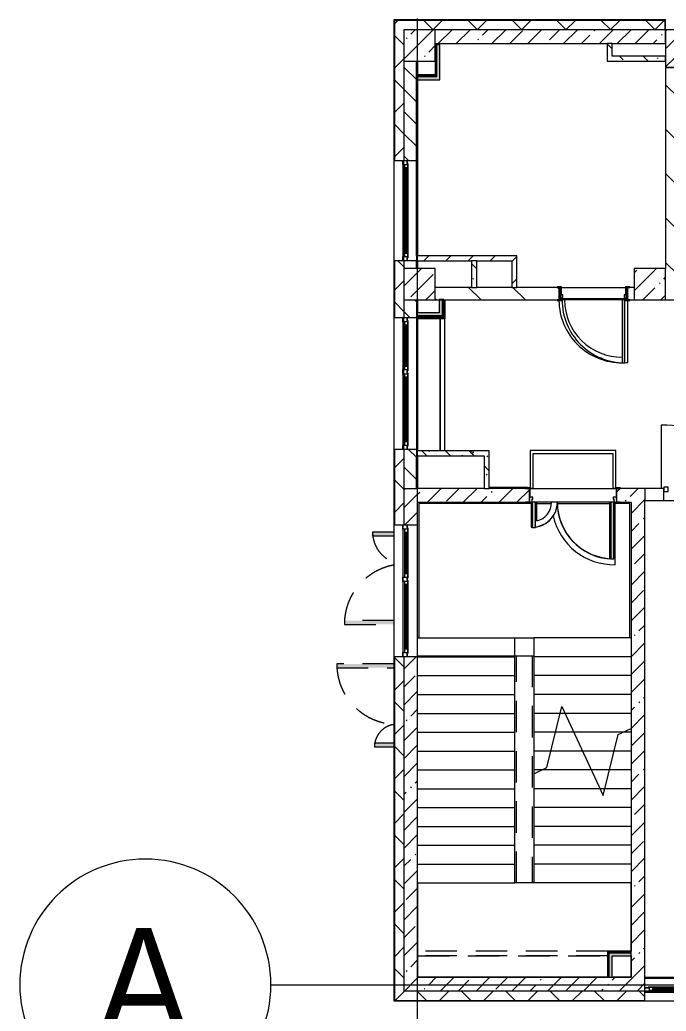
# Model space of a CAD drawing. Header units: millimetres. Extents: x -6228 to 200708, y -8553 to 29014.
# Drawn here: x -6228 to 4069, y -420 to 15358 of the extents above; entities that cross this region are included whole.
import ezdxf

# ---------------------------------------------------------------- set-up
doc = ezdxf.new("R2010")
doc.units = ezdxf.units.MM
doc.linetypes.add('200_ШТРИХ__ш1_п0_6_', pattern=[800, 500, -300])
doc.linetypes.add('Осевая', pattern=[15875, 3175, -2381.25, 7937.5, -2381.25])
for name, color, linetype, lineweight in [('A-DETL-MBND-1', 7, '200_ШТРИХ__ш1_п0_6_', 9), ('A-GLAZ', 7, 'Continuous', 5), ('A-GLAZ-CWMG', 7, 'Continuous', 5), ('A-WALL', 7, 'Continuous', 5), ('A-WALL-3', 7, 'Continuous', 9), ('I-WALL', 7, 'Continuous', 5), ('S-COLS', 7, 'Continuous', 5), ('S-STRS', 7, 'Continuous', 5), ('S-STRS-MBND', 7, 'Continuous', 5), ('Оси', 7, 'Continuous', 9), ('Оси-1', 7, 'Continuous', 20), ('Оси-2', 7, 'Осевая', 9)]:
    doc.layers.add(name, color=color, linetype=linetype, lineweight=lineweight)
for name, color, linetype, lineweight, true_color in [('A-DOOR-2', 7, 'Continuous', 5, 0xe2e2e2), ('A-DOOR-3', 7, 'Continuous', 5, 0xaaaaaa), ('A-DOOR-FRAM-1', 7, 'Continuous', 5, 0xe2e2e2), ('A-DOOR-FRAM-3', 7, 'Continuous', 5, 0xaaaaaa), ('A-FLOR-1', 7, 'Continuous', 5, 0xaaaaaa), ('I-WALL-1', 7, 'Continuous', 5, 0xe7e7e7), ('I-WALL-3', 7, 'Continuous', 5, 0x787878)]:
    doc.layers.add(name, color=color, linetype=linetype, lineweight=lineweight, true_color=true_color)
doc.styles.add('Arial', font='arial.ttf', dxfattribs={"width": 0.9, "height": 1750})
pattern_1 = [(135, (0, 0), (-353.553, -353.553), [])]
pattern_2 = [(45, (0, 0), (-353.5534, 353.5534), []), (135, (0, 0), (-353.5534, -353.5534), [])]
pattern_3 = [(45, (0, 0), (-285.123, 285.123), []), (45, (285.12, 0), (-285.123, 285.123), [504.031, -100.806, 16.764, -84.042])]
pattern_4 = [(45, (0, 0), (-176.7767, 176.7767), [])]
pattern_5 = [(135, (0, 0), (-377.17, -377.17), [533.4, -88.9, 17.78, -88.9]), (135, (0, 376.94), (-377.17, -377.17), []), (50, (0, 0), (637.645, -55.787), [66.675, -733.425]), (355, (0, 0), (-123.35, 668.7), [53.34, -586.74]), (100.451, (53.14, -4.65), (514.3, 612.908), [56.665, -623.315]), (46.184, (0, 177.8), (948.776, -147.15), [100.01, -1100.137]), (96.636, (79.1, 165.5), (830.91, 865.997), [85, -934.973]), (351.184, (0, 177.8), (830.92, 865.99), [80.01, -880.11]), (21, (88.9, 133.35), (530.65, -357.928), [66.675, -733.425]), (326, (88.9, 133.35), (216.308, 644.658), [53.34, -586.74]), (71.451, (133.1, 103.5), (746.96, 286.724), [56.665, -623.315]), (37.5, (0, 0), (10.8105, 295.9426), [16.764, -562.864, 16.764, -578.866, -588.962]), (37.5, (0, 0), (10.8105, 295.9426), [-1175.258, 16.764, -572.198]), (7.5, (0, 0), (233.869, 350.632), [16.764, -322.834, 16.764, -549.529, -224.472]), (7.5, (0, 0), (233.869, 350.632), [-905.891, 16.764, -207.708]), (327.5, (-198.25, 0), (474.568, -20.0513), [16.764, -205.486, 16.764, -676.656, -920.115]), (327.5, (-198.25, 0), (474.568, -20.0513), [-915.67, 16.764, -903.351]), (317.5, (-287.15, 0), (518.452, 88.993), [16.764, -272.161, 16.764, -443.738, -653.415]), (317.5, (-287.15, 0), (518.452, 88.993), [-749.427, 16.764, -636.65])]
pattern_6 = [(45, (0, 0), (-530.33, 530.33), []), (135, (0, 0), (-530.33, -530.33), [])]

# ---------------------------------------------------------------- blocks, each defined once
blk = doc.blocks.new('120_Окно_СКБ_1Ст - 120_Окно_СКБ_1Ст 900х2500_h_-22445987-2_1_3_птичка копия 1')
at = {"layer": 'A-GLAZ'}
for p, q in [((-450, -127), (-450, -57)), ((-450, -57), (-380, -57)), ((450, -57), (-450, -57)), ((-380, -127), (-450, -127)), ((-450, -127), (-400, -127)), ((-380, -127), (-400, -127)), ((-400, -127), (-400, -137)), ((-400, -137), (400, -137)), ((400, -137), (-400, -137)), ((-380, -57), (-380, -127)), ((380, -87), (-380, -87)), ((-380, -87), (-380, -127)), ((-330, -137), (-330, -87)), ((-330, -107), (330, -107)), ((330, -117), (-330, -117)), ((330, -137), (330, -87)), ((380, -127), (380, -57)), ((380, -57), (450, -57)), ((380, -127), (380, -87)), ((450, -127), (380, -127)), ((400, -127), (380, -127)), ((400, -127), (450, -127)), ((400, -137), (400, -127)), ((450, -57), (450, -127))]:
    blk.add_line(p, q, dxfattribs=at)
blk = doc.blocks.new('BSC_Колонна _Прямоугольная - 500х500-V48-2_1_3_птичка копия 1')
at = {"layer": 'S-COLS'}
h = blk.add_hatch(dxfattribs=at)
h.set_pattern_fill('FP_57', color=256, style=0, pattern_type=2)
h.set_pattern_definition([(45, (-140, -14950), (-285.123, 285.123), []), (45, (145.12, -14950), (-285.123, 285.123), [504.031, -100.806, 16.764, -84.042])])
h.paths.add_polyline_path([(-250, -250), (250, -250), (250, 250), (-250, 250), (-250, -64)])
for p, q in [((250, 250), (-250, 250)), ((-250, 250), (-250, -250)), ((250, -250), (250, 250)), ((-250, -250), (250, -250))]:
    blk.add_line(p, q, dxfattribs=at)
blk = doc.blocks.new('110_Дверь_СКБ_2Ст - Д-1 Лестничная клетка EIS60-24280000-2_1_3_птичка копия 1')
at = {"layer": 'A-DOOR-2'}
for points in [[(-637.5, 1010), (-637.5, 110), (-587.5, 110), (-587.5, 1010)], [(612.5, 510), (612.5, 110), (662.5, 110), (662.5, 510)], [(712.5, 30), (697.5, 30), (697.5, -110), (712.5, -110)]]:
    blk.add_hatch(color=256, dxfattribs=at).paths.add_polyline_path(points)
h = blk.add_hatch(color=256, dxfattribs=at)
h.paths.add_polyline_path([(662.5, 110), (662.5, 60), (652.5, 60), (652.5, 30), (712.5, 30), (712.5, 110)])
h.paths.add_polyline_path([(-637.5, 110), (-687.5, 110), (-687.5, 30), (-627.5, 30), (-627.5, 60), (-637.5, 60)])
at = {"layer": 'A-DOOR-FRAM-1'}
for points in [[(-742.5, 118), (-742.5, 110), (-672.5, 110), (-672.5, 118)], [(-672.5, 30), (-687.5, 30), (-687.5, -110), (-672.5, -110)], [(697.5, 118), (697.5, 110), (767.5, 110), (767.5, 118)], [(-672.5, -110), (-742.5, -110), (-742.5, -118), (-672.5, -118)], [(697.5, -110), (697.5, -118), (767.5, -118), (767.5, -110)]]:
    blk.add_hatch(color=256, dxfattribs=at).paths.add_polyline_path(points)
at = {"layer": 'A-DOOR-3'}
for p, q in [((-637.5, 1010), (-637.5, 110)), ((-587.5, 1010), (-637.5, 1010)), ((-587.5, 110), (-587.5, 1010)), ((662.5, 510), (612.5, 510)), ((612.5, 510), (612.5, 110)), ((662.5, 110), (662.5, 510)), ((-637.5, 110), (-587.5, 110)), ((612.5, 110), (662.5, 110))]:
    blk.add_line(p, q, dxfattribs=at)
for centre, radius, start, end in [((-637.5, 110), 900, 0, 90), ((662.5, 110), 400, 90, 180)]:
    blk.add_arc(centre, radius, start, end, dxfattribs=at)
at = {"layer": 'A-DOOR-FRAM-3'}
for p, q in [((-672.5, 118), (-742.5, 118)), ((-742.5, 118), (-742.5, 110)), ((-742.5, 110), (-672.5, 110)), ((-637.5, 110), (-687.5, 110)), ((-687.5, 110), (-687.5, 30)), ((-687.5, 30), (-627.5, 30)), ((-672.5, 30), (-687.5, 30)), ((-687.5, 30), (-687.5, -110)), ((-672.5, 110), (-672.5, 118)), ((-672.5, -110), (-672.5, 30)), ((-637.5, 60), (-637.5, 110)), ((-627.5, 60), (-637.5, 60)), ((-627.5, 30), (-627.5, 60)), ((662.5, 60), (652.5, 60)), ((652.5, 60), (652.5, 30)), ((652.5, 30), (712.5, 30)), ((662.5, 110), (662.5, 60)), ((712.5, 110), (662.5, 110)), ((767.5, 118), (697.5, 118)), ((697.5, 118), (697.5, 110)), ((697.5, 110), (767.5, 110)), ((712.5, 30), (697.5, 30)), ((697.5, 30), (697.5, -110)), ((712.5, 30), (712.5, 110)), ((712.5, -110), (712.5, 30)), ((767.5, 110), (767.5, 118)), ((-672.5, -110), (-742.5, -110)), ((-742.5, -110), (-742.5, -118)), ((-742.5, -118), (-672.5, -118)), ((-687.5, -110), (-672.5, -110)), ((-672.5, -118), (-672.5, -110)), ((697.5, -110), (712.5, -110)), ((767.5, -110), (697.5, -110)), ((697.5, -110), (697.5, -118)), ((697.5, -118), (767.5, -118)), ((767.5, -118), (767.5, -110))]:
    blk.add_line(p, q, dxfattribs=at)
blk = doc.blocks.new('110_Дверь_СКБ_1Ст_Внутренняя1 - Д-4к_п__1100x2100h_Артистические EI30-33310874-2_1_3_птичка копия 1')
at = {"layer": 'A-DOOR-2'}
h = blk.add_hatch(color=256, dxfattribs=at)
h.paths.add_polyline_path([(537.5, 100), (512.5, 100), (512.5, 60), (502.5, 60), (502.5, 20), (537.5, 20), (537.5, 72.7)])
h.paths.add_polyline_path([(-487.5, 100), (-512.5, 100), (-512.5, 20), (-477.5, 20), (-477.5, 60), (-487.5, 60), (-487.5, 72.7)])
at = {"layer": 'A-DOOR-3'}
h = blk.add_hatch(dxfattribs=at)
h.set_pattern_fill('FP_35', color=256, style=0, pattern_type=2)
h.set_pattern_definition([(135, (1751.41, 164.685), (-14.14214, -14.14214), []), (225, (1751.41, 164.685), (14.14214, -14.14214), [])])
h.paths.add_polyline_path([(537.5, 100), (537.5, -100), (562.5, -100), (562.5, 100)])
at = {"layer": 'A-DOOR-FRAM-1'}
for points in [[(-447.5, 1100), (-487.5, 1100), (-487.5, 100), (-447.5, 100)], [(-567.5, 108), (-567.5, 100), (-497.5, 100), (-497.5, 108)], [(-497.5, 20), (-512.5, 20), (-512.5, -100), (-497.5, -100)], [(592.5, 108), (522.5, 108), (522.5, 100), (592.5, 100)], [(537.5, 20), (522.5, 20), (522.5, -100), (537.5, -100)], [(-567.5, -100), (-567.5, -108), (-497.5, -108), (-497.5, -100)], [(522.5, -100), (522.5, -108), (592.5, -108), (592.5, -100)]]:
    blk.add_hatch(color=256, dxfattribs=at).paths.add_polyline_path(points)
at = {"layer": 'A-DOOR-FRAM-3'}
h = blk.add_hatch(dxfattribs=at)
h.set_pattern_fill('FP_36', color=256, style=0, pattern_type=2)
h.set_pattern_definition([(45, (-371.384, 164.685), (-14.1421, 14.1421), []), (135, (-371.384, 164.685), (-14.1421, -14.1421), [])])
h.paths.add_polyline_path([(-512.5, 100), (-537.5, 100), (-537.5, -100), (-512.5, -100), (-512.5, 72.7)])
at = {"layer": 'A-DOOR-3'}
for p, q in [((-487.5, 1100), (-487.5, 100)), ((-447.5, 1100), (-487.5, 1100)), ((-447.5, 100), (-447.5, 1100)), ((-487.5, 100), (-447.5, 100))]:
    blk.add_line(p, q, dxfattribs=at)
blk.add_arc((-487.5, 100), 1000, 360, 90, dxfattribs=at)
at = {"layer": 'A-DOOR-FRAM-3'}
for p, q in [((-497.5, 108), (-567.5, 108)), ((-567.5, 108), (-567.5, 100)), ((-567.5, 100), (-497.5, 100)), ((-512.5, 100), (-537.5, 100)), ((-537.5, 100), (-537.5, -100)), ((-487.5, 100), (-512.5, 100)), ((-512.5, 100), (-512.5, 20)), ((-512.5, -100), (-512.5, 100)), ((-497.5, 100), (-512.5, 100)), ((-512.5, 100), (-512.5, 99)), ((-512.5, 99), (-497.5, 99)), ((-512.5, 20), (-477.5, 20)), ((-497.5, 20), (-512.5, 20)), ((-512.5, 20), (-512.5, -100)), ((-497.5, 100), (-497.5, 108)), ((-497.5, 99), (-497.5, 100)), ((-497.5, -100), (-497.5, 20)), ((-487.5, 60), (-487.5, 100)), ((-477.5, 60), (-487.5, 60)), ((-477.5, 20), (-477.5, 60)), ((512.5, 60), (502.5, 60)), ((502.5, 60), (502.5, 20)), ((502.5, 20), (537.5, 20)), ((512.5, 100), (512.5, 60)), ((537.5, 100), (512.5, 100)), ((592.5, 108), (522.5, 108)), ((522.5, 108), (522.5, 100)), ((537.5, 100), (522.5, 100)), ((522.5, 100), (522.5, 99)), ((522.5, 100), (592.5, 100)), ((522.5, 99), (537.5, 99)), ((537.5, 20), (522.5, 20)), ((522.5, 20), (522.5, -100)), ((537.5, 20), (537.5, 100)), ((562.5, 100), (537.5, 100)), ((537.5, 100), (537.5, -100)), ((537.5, 99), (537.5, 100)), ((537.5, -100), (537.5, 20)), ((562.5, -100), (562.5, 100)), ((592.5, 100), (592.5, 108)), ((-497.5, -100), (-567.5, -100)), ((-567.5, -100), (-567.5, -108)), ((-567.5, -108), (-497.5, -108)), ((-537.5, -100), (-512.5, -100)), ((-512.5, -100), (-497.5, -100)), ((-497.5, -108), (-497.5, -100)), ((522.5, -100), (537.5, -100)), ((592.5, -100), (522.5, -100)), ((522.5, -100), (522.5, -108)), ((522.5, -108), (592.5, -108)), ((537.5, -100), (562.5, -100)), ((592.5, -108), (592.5, -100))]:
    blk.add_line(p, q, dxfattribs=at)
blk = doc.blocks.new('BSC_Колонна _Прямоугольная - 500х500-V110-2_1_3_птичка копия 1')
at = {"layer": 'S-COLS'}
h = blk.add_hatch(dxfattribs=at)
h.set_pattern_fill('FP_116', color=256, style=0, pattern_type=2)
h.set_pattern_definition([(45, (-3810, -11150), (-285.123, 285.123), []), (45, (-3524.88, -11150), (-285.123, 285.123), [504.031, -100.806, 16.764, -84.042])])
h.paths.add_polyline_path([(-250, -250), (250, -250), (250, 250), (-250, 250), (-250, -223)])
for p, q in [((250, 250), (-250, 250)), ((-250, 250), (-250, -250)), ((250, -250), (250, 250)), ((-250, -250), (250, -250))]:
    blk.add_line(p, q, dxfattribs=at)
blk = doc.blocks.new('120_Окно_СКБ_1Ст - 120_Окно_СКБ_1Ст_1600х2500_h_ 2-22959204-2_1_3_птичка копия 1')
at = {"layer": 'A-GLAZ'}
for p, q in [((-800, -127), (-800, -57)), ((-800, -57), (-730, -57)), ((800, -57), (-800, -57)), ((-730, -127), (-800, -127)), ((-800, -127), (-750, -127)), ((-730, -127), (-750, -127)), ((-750, -127), (-750, -137)), ((-750, -137), (750, -137)), ((750, -137), (-750, -137)), ((-730, -57), (-730, -127)), ((730, -87), (-730, -87)), ((-730, -87), (-730, -127)), ((-680, -137), (-680, -87)), ((-680, -107), (680, -107)), ((680, -117), (-680, -117)), ((680, -137), (680, -87)), ((730, -127), (730, -57)), ((730, -57), (800, -57)), ((730, -127), (730, -87)), ((800, -127), (730, -127)), ((750, -127), (730, -127)), ((750, -127), (800, -127)), ((750, -137), (750, -127)), ((800, -57), (800, -127))]:
    blk.add_line(p, q, dxfattribs=at)
blk = doc.blocks.new('120_Окно_СКБ_2Ст - 120_Окно_СКБ_2Ст 2100х2500 _мал створка справа_-22445857-2_1_3_птичка копия 1')
at = {"layer": 'A-GLAZ'}
for p, q in [((-1050, -127), (-1050, -57)), ((-1050, -57), (-980, -57)), ((1050, -57), (-1050, -57)), ((-980, -127), (-1050, -127)), ((-1050, -127), (-1000, -127)), ((-980, -127), (-1000, -127)), ((-1000, -127), (-1000, -137)), ((-1000, -137), (170, -137)), ((170, -137), (-1000, -137)), ((-980, -57), (-980, -127)), ((150, -87), (-980, -87)), ((-980, -87), (-980, -127)), ((-930, -137), (-930, -87)), ((-930, -107), (100, -107)), ((100, -117), (-930, -117)), ((100, -137), (100, -87)), ((150, -127), (150, -57)), ((150, -57), (220, -57)), ((150, -127), (150, -87)), ((220, -127), (150, -127)), ((170, -127), (150, -127)), ((170, -127), (200, -127)), ((170, -137), (170, -127)), ((220, -127), (200, -127)), ((200, -127), (200, -137)), ((200, -137), (1000, -137)), ((1000, -137), (200, -137)), ((220, -57), (220, -127)), ((980, -87), (220, -87)), ((220, -87), (220, -127)), ((270, -137), (270, -87)), ((270, -107), (930, -107)), ((930, -117), (270, -117)), ((930, -137), (930, -87)), ((980, -127), (980, -57)), ((980, -57), (1050, -57)), ((980, -127), (980, -87)), ((1050, -127), (980, -127)), ((1000, -127), (980, -127)), ((1000, -127), (1050, -127)), ((1000, -137), (1000, -127)), ((1050, -57), (1050, -127))]:
    blk.add_line(p, q, dxfattribs=at)
blk = doc.blocks.new('120_Окно_СКБ_2Ст - 120_Окно_СКБ_2Ст 2100х2400 _мал створка справа_-22446225-2_1_3_птичка копия 1')
at = {"layer": 'A-GLAZ'}
for p, q in [((-1050, -127), (-1050, -57)), ((-1050, -57), (-980, -57)), ((1050, -57), (-1050, -57)), ((-980, -127), (-1050, -127)), ((-1050, -127), (-1000, -127)), ((-980, -127), (-1000, -127)), ((-1000, -127), (-1000, -137)), ((-1000, -137), (170, -137)), ((170, -137), (-1000, -137)), ((-980, -57), (-980, -127)), ((150, -87), (-980, -87)), ((-980, -87), (-980, -127)), ((-930, -137), (-930, -87)), ((-930, -107), (100, -107)), ((100, -117), (-930, -117)), ((100, -137), (100, -87)), ((150, -127), (150, -57)), ((150, -57), (220, -57)), ((150, -127), (150, -87)), ((220, -127), (150, -127)), ((170, -127), (150, -127)), ((170, -127), (200, -127)), ((170, -137), (170, -127)), ((220, -127), (200, -127)), ((200, -127), (200, -137)), ((200, -137), (1000, -137)), ((1000, -137), (200, -137)), ((220, -57), (220, -127)), ((980, -87), (220, -87)), ((220, -87), (220, -127)), ((270, -137), (270, -87)), ((270, -107), (930, -107)), ((930, -117), (270, -117)), ((930, -137), (930, -87)), ((980, -127), (980, -57)), ((980, -57), (1050, -57)), ((980, -127), (980, -87)), ((1050, -127), (980, -127)), ((1000, -127), (980, -127)), ((1000, -127), (1050, -127)), ((1000, -137), (1000, -127)), ((1050, -57), (1050, -127))]:
    blk.add_line(p, q, dxfattribs=at)
blk = doc.blocks.new('110_Дверь_СКБ_2Ст_Наружная - ДН-1_л__ Двухстворчатая 1350 х3200 _ЛК_ в свету с верхним остеклением 2-22796854-2_1_3_птичка копия 1')
at = {"layer": 'A-DETL-MBND-1'}
for points in [[(-715, 869), (-715, 79), (-655, 79), (-655, 869)], [(695, 419), (695, 79), (755, 79), (755, 419)]]:
    blk.add_hatch(color=256, dxfattribs=at).paths.add_polyline_path(points)
for p, q in [((-715, 869), (-715, 79)), ((-655, 869), (-715, 869)), ((-655, 79), (-655, 869)), ((755, 419), (695, 419)), ((695, 419), (695, 79)), ((755, 79), (755, 419))]:
    blk.add_line(p, q, dxfattribs=at)
for centre, radius, start, end in [((-715, -91), 960, 10.263, 90), ((755, -91), 510, 90, 160.4016)]:
    blk.add_arc(centre, radius, start, end, dxfattribs=at)
blk = doc.blocks.new('110_Дверь_СКБ_2Ст_Наружная - ДН-3_л__ Двухстворчатая 1200 х3200 из подвала EI30-23666533-2_1_3_птичка копия 1')
at = {"layer": 'A-DETL-MBND-1'}
for points in [[(620, 989), (620, 79), (680, 79), (680, 989)], [(-640, 79), (-580, 79), (-580, 389), (-640, 389)]]:
    blk.add_hatch(color=256, dxfattribs=at).paths.add_polyline_path(points)
for p, q in [((680, 989), (620, 989)), ((620, 989), (620, 79)), ((680, 79), (680, 989)), ((-640, 389), (-640, 79)), ((-580, 389), (-640, 389)), ((-580, 79), (-580, 389))]:
    blk.add_line(p, q, dxfattribs=at)
for centre, radius, start, end in [((680, 29), 960, 90, 176.9815), ((-640, 29), 360, 8.166, 90)]:
    blk.add_arc(centre, radius, start, end, dxfattribs=at)
blk = doc.blocks.new('BSC_Колонна _Прямоугольная - 500х500-V119-2_1_3_птичка копия 1')
at = {"layer": 'S-COLS'}
h = blk.add_hatch(dxfattribs=at)
h.set_pattern_fill('FP_124', color=256, style=0, pattern_type=2)
h.set_pattern_definition([(45, (-140, -11150), (-285.123, 285.123), []), (45, (145.12, -11150), (-285.123, 285.123), [504.031, -100.806, 16.764, -84.042])])
h.paths.add_polyline_path([(-236, -250), (250, -250), (250, 250), (-250, 250), (-250, -250)])
for p, q in [((250, 250), (-250, 250)), ((-250, 250), (-250, -250)), ((250, -250), (250, 250)), ((-250, -250), (250, -250))]:
    blk.add_line(p, q, dxfattribs=at)
blk = doc.blocks.new('Прямоугольный импост - 50 x 70 мм-31701779-2_1_3_птичка копия 1')
at = {"layer": 'A-GLAZ-CWMG'}
for p, q in [((0, 35), (-70, 35)), ((-70, 35), (-70, -35)), ((0, -35), (0, 35)), ((-70, -35), (0, -35))]:
    blk.add_line(p, q, dxfattribs=at)
blk = doc.blocks.new('Зашивка приборов отопления15 - Зашивка приборов отопления-33281080-2_1_3_птичка копия 1')
at = {"layer": 'A-DETL-MBND-1'}
for p, q in [((3135, 535), (110, 535)), ((3135, 460), (110, 460)), ((110, 460), (3135, 460))]:
    blk.add_line(p, q, dxfattribs=at)
blk = doc.blocks.new('Зашивка приборов отопления42 - Зашивка приборов отопления-33374801-2_1_3_птичка копия 1')
at = {"layer": 'A-WALL'}
for p, q in [((37472, 23439), (35372, 23439)), ((37472, 23079), (37472, 23439)), ((35372, 23079), (37472, 23079)), ((37472, 23079), (35372, 23079)), ((37472, 23004), (37472, 23079)), ((35372, 23004), (37472, 23004))]:
    blk.add_line(p, q, dxfattribs=at)
blk = doc.blocks.new('Ось сетки - D8-29747960-2_1_3_птичка копия 1')
at = {"layer": 'Оси-1'}
for start, end in [(360, 180), (180, 360)]:
    blk.add_arc((0, 0), 4, start, end, dxfattribs=at)

msp = doc.modelspace()

# ---------------------------------------------------------------- hatches: boundary and pattern name
at = {"layer": 'A-WALL'}
h = msp.add_hatch(dxfattribs=at)
h.set_pattern_fill('FP_20', color=256, style=0, pattern_type=2)
h.set_pattern_definition(pattern_2)
h.paths.add_polyline_path([(-110, -100), (-110, 5220), (-260, 5220), (-260, -100)])
h.paths.add_polyline_path([(-260, 7320), (-110, 7320), (-110, 8520), (-260, 8520), (-260, 7534)])
h.paths.add_polyline_path([(-110, 10620), (-110, 11520), (-260, 11520), (-260, 10620)])
h.paths.add_polyline_path([(-110, 13120), (-110, 15350), (-260, 15350), (-260, 13120)])
h = msp.add_hatch(dxfattribs=at)
h.set_pattern_fill('FP_20', color=256, style=0, pattern_type=2)
h.set_pattern_definition(pattern_2)
h.paths.add_polyline_path([(4052, 15200), (4052, 15350), (-110, 15350), (-110, 15200), (3822, 15200)])
h = msp.add_hatch(dxfattribs=at)
h.set_pattern_fill('FP_30', color=256, style=0, pattern_type=2)
h.set_pattern_definition([(135, (0, 0), (-176.7767, -176.7767), [])])
h.paths.add_polyline_path([(-96.2, 7900), (90, 7900), (90, 8520), (-110, 8520), (-110, 7900)])
h.paths.add_polyline_path([(90, 10620), (90, 10900), (-110, 10900), (-110, 10620), (-96.2, 10620)])
h.paths.add_polyline_path([(90, 11400), (90, 11520), (-110, 11520), (-110, 11400), (-52.9, 11400)])
h.paths.add_polyline_path([(-110, 13120), (90, 13120), (90, 14700), (-110, 14700), (-110, 13189.4)])
h = msp.add_hatch(dxfattribs=at)
h.set_pattern_fill('FP_20', color=256, style=0, pattern_type=2)
h.set_pattern_definition(pattern_2)
h.paths.add_polyline_path([(75700, -250), (75700, -100), (71560, -100), (71560, -250), (75221.1, -250)])
h.paths.add_polyline_path([(69996.8, -250), (70660, -250), (70660, -100), (67060, -100), (67060, -250), (68255.4, -250)])
h.paths.add_polyline_path([(61410, -250), (62060, -250), (62060, -100), (60910, -100), (60910, -250), (61289.6, -250)])
h.paths.add_polyline_path([(65160, -250), (66160, -250), (66160, -100), (65160, -100)])
h.paths.add_polyline_path([(58810, -250), (58810, -100), (58060, -100), (58060, -250), (58677.4, -250)])
h.paths.add_polyline_path([(56936, -250), (57160, -250), (57160, -100), (56410, -100), (56410, -250)])
h.paths.add_polyline_path([(52582.4, -250), (53310, -250), (53310, -100), (51910, -100), (51910, -250)])
h.paths.add_polyline_path([(48810, -250), (48810, -100), (47410, -100), (47410, -250), (48228.8, -250)])
h.paths.add_polyline_path([(44936.3, -250), (45310, -250), (45310, -100), (44936.3, -100)])
h.paths.add_polyline_path([(43875.2, -250), (44036.3, -250), (44036.3, -100), (42660, -100), (42660, -250), (43004.5, -250)])
h.paths.add_polyline_path([(35168, -250), (35890, -250), (35890, -100), (34770, -100), (34770, -250)])
h.paths.add_polyline_path([(29209.7, -250), (30910, -250), (30910, -100), (29209.7, -100)])
h.paths.add_polyline_path([(39560, -250), (39560, -100), (37990, -100), (37990, -250), (39521.6, -250)])
h.paths.add_polyline_path([(33010, -250), (33870, -250), (33870, -100), (33010, -100)])
h.paths.add_polyline_path([(22710, -250), (22710, -100), (21610, -100), (21610, -250), (22542.5, -250)])
h.paths.add_polyline_path([(24810, -250), (26409.7, -250), (26409.7, -100), (24810, -100)])
h.paths.add_polyline_path([(16447.5, -250), (17260, -250), (17260, -100), (16110, -100), (16110, -250)])
h.paths.add_polyline_path([(18624.3, -250), (18810, -250), (18810, -100), (18160, -100), (18160, -250), (18188.9, -250)])
h.paths.add_polyline_path([(13010, -250), (13010, -100), (11660, -100), (11660, -250), (12529.2, -250)])
h.paths.add_polyline_path([(2080.6, -250), (3730, -250), (3730, -100), (-260, -100), (-260, -250)])
h.paths.add_polyline_path([(4630, -250), (8560, -250), (8560, -100), (4630, -100)])
at = {"layer": 'I-WALL'}
h = msp.add_hatch(dxfattribs=at)
h.set_pattern_fill('FP_28', color=256, style=0, pattern_type=2)
h.set_pattern_definition(pattern_3)
h.paths.add_polyline_path([(3130, 14980), (4060, 14980), (4060, 15200), (390, 15200), (390, 14980), (2080.6, 14980)])
h = msp.add_hatch(dxfattribs=at)
h.set_pattern_fill('FP_31', color=256, style=0, pattern_type=2)
h.set_pattern_definition(pattern_1)
h.paths.add_polyline_path([(4260, 10900), (4260, 14600), (4060, 14600), (4060, 10900)])
h = msp.add_hatch(dxfattribs=at)
h.set_pattern_fill('FP_132', color=256, style=0, pattern_type=2)
h.set_pattern_definition(pattern_6)
h.paths.add_polyline_path([(110, 14467.5), (390, 14467.5), (390, 14480), (110, 14480)])
h = msp.add_hatch(dxfattribs=at)
h.set_pattern_fill('FP_132', color=256, style=0, pattern_type=2)
h.set_pattern_definition(pattern_6)
h.paths.add_polyline_path([(110, 14455), (402.5, 14455), (402.5, 14467.5), (110, 14467.5)])
h = msp.add_hatch(dxfattribs=at)
h.set_pattern_fill('FP_32', color=256, style=0, pattern_type=2)
h.set_pattern_definition(pattern_4)
h.paths.add_polyline_path([(1690, 11520), (1690, 11600), (90, 11600), (90, 11520), (1610, 11520)])
h = msp.add_hatch(dxfattribs=at)
h.set_pattern_fill('FP_32', color=256, style=0, pattern_type=2)
h.set_pattern_definition(pattern_4)
h.paths.add_polyline_path([(1690, 11100), (1690, 11520), (1610, 11520), (1610, 11100)])
h = msp.add_hatch(dxfattribs=at)
h.set_pattern_fill('FP_31', color=256, style=0, pattern_type=2)
h.set_pattern_definition(pattern_1)
h.paths.add_polyline_path([(2360, 10900), (2360, 11100), (390, 11100), (390, 10900), (2330, 10900)])
h.paths.add_polyline_path([(3460, 10900), (3560, 10900), (3560, 11100), (3460, 11100), (3460, 10927.3)])
h = msp.add_hatch(dxfattribs=at)
h.set_pattern_fill('FP_28', color=256, style=0, pattern_type=2)
h.set_pattern_definition(pattern_3)
h.paths.add_polyline_path([(-110, -100), (110, -100), (110, 5220), (-110, 5220), (-110, 747.6)])
h.paths.add_polyline_path([(-110, 7320), (110, 7320), (110, 7900), (-110, 7900), (-110, 7534)])
h = msp.add_hatch(dxfattribs=at)
h.set_pattern_fill('FP_28', color=256, style=0, pattern_type=2)
h.set_pattern_definition(pattern_3)
h.paths.add_polyline_path([(1830, 7680), (1885, 7680), (1885, 7900), (110, 7900), (110, 7680), (1209.8, 7680)])
h.paths.add_polyline_path([(3510, 7680), (3510, 7900), (3285, 7900), (3285, 7680), (3386.6, 7680)])
h = msp.add_hatch(dxfattribs=at)
h.set_pattern_fill('FP_28', color=256, style=0, pattern_type=2)
h.set_pattern_definition(pattern_3)
h.paths.add_polyline_path([(3510, -100), (3730, -100), (3730, 7900), (3510, 7900), (3510, 120)])
h = msp.add_hatch(dxfattribs=at)
h.set_pattern_fill('FP_31', color=256, style=0, pattern_type=2)
h.set_pattern_definition(pattern_1)
h.paths.add_polyline_path([(16660, 7700), (16660, 7900), (14999.9, 7900), (14999.9, 7700), (16160, 7700)])
h.paths.add_polyline_path([(10640, 7700), (12160, 7700), (12160, 7900), (11460, 7900), (11460, 7830), (10660, 7830), (10660, 7900), (8260, 7900), (8260, 7700), (10560, 7700)])
h.paths.add_polyline_path([(6530, 7700), (7660, 7700), (7660, 7900), (6530, 7900)])
h.paths.add_polyline_path([(13559.9, 7700), (13559.9, 7900), (12760, 7900), (12760, 7700), (13399.9, 7700)])
h.paths.add_polyline_path([(4030, 7700), (4030, 7900), (3730, 7900), (3730, 7700), (3822, 7700)])
h = msp.add_hatch(dxfattribs=at)
h.set_pattern_fill('FP_28', color=256, style=0, pattern_type=2)
h.set_pattern_definition(pattern_3)
h.paths.add_polyline_path([(3510, -100), (3510, 120), (110, 120), (110, -100), (3386.6, -100)])
at = {"layer": 'I-WALL-1'}
for points in [[(465, 14405), (465, 14960), (415, 14960), (415, 14405)], [(339.1, 14405), (415, 14405), (415, 14455), (110, 14455), (110, 14405)], [(501, 10695), (501, 10905), (451, 10905), (451, 10695)], [(90, 10645), (501, 10645), (501, 10695), (90, 10695)], [(3510, 460), (3510, 510), (3160, 510), (3160, 460), (3210, 460)], [(3210, 120), (3210, 460), (3160, 460), (3160, 120)]]:
    msp.add_hatch(color=256, dxfattribs=at).paths.add_polyline_path(points)
at = {"layer": 'I-WALL-3'}
h = msp.add_hatch(dxfattribs=at)
h.set_pattern_fill('FP_41', color=256, style=0, pattern_type=2)
h.set_pattern_definition(pattern_5)
h.paths.add_polyline_path([(3210, 14700.7), (3210, 14980), (3130, 14980), (3130, 14700.7)])
h = msp.add_hatch(dxfattribs=at)
h.set_pattern_fill('FP_41', color=256, style=0, pattern_type=2)
h.set_pattern_definition(pattern_5)
h.paths.add_polyline_path([(3210, 14700.7), (4060, 14700.7), (4060, 14780.7), (3210, 14780.7)])
h = msp.add_hatch(dxfattribs=at)
h.set_pattern_fill('FP_41', color=256, style=0, pattern_type=2)
h.set_pattern_definition(pattern_5)
h.paths.add_polyline_path([(1050, 11100), (1050, 11520), (970, 11520), (970, 11100)])
h = msp.add_hatch(dxfattribs=at)
h.set_pattern_fill('FP_41', color=256, style=0, pattern_type=2)
h.set_pattern_definition(pattern_5)
h.paths.add_polyline_path([(1250, 8420), (1250, 8500), (90, 8500), (90, 8420), (1209.8, 8420)])
h = msp.add_hatch(dxfattribs=at)
h.set_pattern_fill('FP_41', color=256, style=0, pattern_type=2)
h.set_pattern_definition(pattern_5)
h.paths.add_polyline_path([(1170, 7900), (1250, 7900), (1250, 8420), (1170, 8420)])
at = {"layer": 'S-COLS'}
h = msp.add_hatch(dxfattribs=at)
h.set_pattern_fill('FP_28', color=256, style=0, pattern_type=2)
h.set_pattern_definition(pattern_3)
h.paths.add_polyline_path([(4060, 14600), (4660, 14600), (4660, 15200), (4060, 15200), (4060, 14886)])

# ---------------------------------------------------------------- linework, layer by layer
at = {"layer": 'A-DETL-MBND-1'}
for p, q in [((1685, 1620), (1685, 5237.9)), ((1935, 5237.9), (1935, 1620))]:
    msp.add_line(p, q, dxfattribs=at)
at = {"layer": 'A-FLOR-1'}
for p, q in [((545, 10900), (545, 10600)), ((2450, 10899), (2400, 10899)), ((3410, 10920), (2410, 10920)), ((3460, 9905), (3460, 10892)), ((3988.1, 8907.6), (3988.1, 7900)), ((1899.6, 8503.9), (1899.6, 7908)), ((3269.5, 8503.9), (1899.6, 8503.9)), ((1949.6, 7903.9), (1949.6, 8453.9)), ((1949.6, 8453.9), (3219.5, 8453.9)), ((3219.5, 8453.9), (3219.5, 7903.9)), ((3269.5, 7903.9), (3269.5, 8503.9)), ((1250, 7920), (1860, 7920)), ((1860, 7920), (1860, 7908)), ((1900, 7903.9), (1949.6, 7903.9)), ((3219.5, 7903.9), (3269.5, 7903.9)), ((1916.8, 7659), (130, 7659)), ((130, 7659), (130, 5520)), ((1860, 7672), (1860, 7659)), ((1916.8, 7680), (1916.8, 7285.7)), ((2006.8, 7680.2), (1935, 7680.2)), ((2006.8, 7383), (2006.8, 7680.2)), ((2006.8, 7659), (2240.9, 7659)), ((2333, 7680.2), (2243, 7680.2)), ((2334.2, 7659), (3168, 7659)), ((3235, 7680.2), (3168, 7680.2)), ((3168, 7680.2), (3168, 6777.9)), ((3258, 6685.4), (3258, 7680)), ((3489, 7659), (3258, 7659)), ((3310, 7659), (3310, 7672)), ((3489, 5520), (3489, 7659)), ((130, 5520), (1960, 5520)), ((110, 5237.9), (1960, 5237.9))]:
    msp.add_line(p, q, dxfattribs=at)
for centre, radius, start, end in [((3360, 10900), 1000, 180.45922, 270.57477), ((3360, 10900), 910, 180.06296, 270.62964), ((3360, 10900), 1000, 272.87006, 275.73917), ((4040.6, 7909), 1000, 12.44956, 93.01125), ((1938, 7680.2), 305, 283.0427, 0), ((3238, 7680.2), 905, 180, 265.56313), ((1938, 7680.2), 395, 276.84991, 326.45952), ((3238, 7680.2), 995, 192.67054, 271.1511), ((1938, 7680.2), 395, 266.92799, 269.56999)]:
    msp.add_arc(centre, radius, start, end, dxfattribs=at)
at = {"layer": 'A-WALL'}
for p, q in [((4060, 15358), (-268, 15358)), ((-268, 15358), (-268, -258)), ((4060, 15200), (4060, 15358)), ((90, 11600), (90, 14700)), ((-268, 13120), (90, 13120)), ((90, 11520), (-268, 11520)), ((90, 11400), (90, 11520)), ((90, 10900), (90, 8500)), ((-268, 10620), (90, 10620)), ((90, 8520), (-268, 8520)), ((90, 7900), (90, 8420)), ((-268, 7320), (-110, 7320)), ((-110, 5220), (-268, 5220)), ((12160, 100), (3730, 100)), ((18160, -100), (-110, -100)), ((3730, -258), (3730, -100)), ((-268, -258), (18160, -258))]:
    msp.add_line(p, q, dxfattribs=at)
at = {"layer": 'A-WALL-3'}
for p, q in [((-110, 15358), (-263, 15358)), ((4055, 15353), (-263, 15353)), ((-263, 15353), (-263, 13120)), ((4052, 15350), (-260, 15350)), ((-260, 15350), (-260, 13120)), ((4052, 15200), (4052, 15350)), ((4055, 15200), (4055, 15353)), ((402.5, 14467.5), (402.5, 14960)), ((415, 14455), (415, 14960)), ((3210, 14980), (3130, 14980)), ((-110, 14700), (-110, 13120)), ((110, 14467.5), (402.5, 14467.5)), ((110, 14455), (415, 14455)), ((-263, 11520), (-263, 10620)), ((-260, 11520), (-260, 10620)), ((-110, 11520), (-110, 11400)), ((1050, 11520), (970, 11520)), ((970, 11100), (1050, 11100)), ((1610, 11100), (1690, 11100)), ((-110, 10900), (-110, 10620)), ((501, 10905), (501, 10645)), ((513.5, 10905), (513.5, 10632.5)), ((501, 10645), (90, 10645)), ((513.5, 10632.5), (90, 10632.5)), ((-263, 8520), (-263, 7320)), ((-260, 8520), (-260, 7320)), ((-110, 8520), (-110, 7320)), ((90, 8500), (90, 8420)), ((-110, 7900), (90, 7900)), ((1170, 7900), (1250, 7900)), ((3730, 7900), (3730, 7700)), ((-263, 5220), (-263, -253)), ((-260, 5220), (-260, -250)), ((-110, 5220), (-110, -100)), ((3147.5, 522.5), (3510, 522.5)), ((3147.5, 120), (3147.5, 522.5)), ((3160, 510), (3510, 510)), ((3160, 120), (3160, 510)), ((3510, 460), (3510, 535)), ((3135, 120), (3210, 120)), ((-263, -253), (3730, -253)), ((-260, -250), (3730, -250))]:
    msp.add_line(p, q, dxfattribs=at)
at = {"layer": 'I-WALL'}
for p, q in [((4060, 15200), (390, 15200)), ((4060, 14980), (4060, 15200)), ((390, 14980), (3130, 14980)), ((465, 14960), (390, 14960)), ((465, 14405), (465, 14960)), ((3130, 14980), (3130, 14700.7)), ((3210, 14980), (4060, 14980)), ((3210, 14780.7), (3210, 14980)), ((110, 14690), (90, 14690)), ((110, 14690), (110, 11600)), ((390, 14700), (390, 14480)), ((3130, 14700.7), (4060, 14700.7)), ((4060, 14780.7), (3210, 14780.7)), ((4060, 14700.7), (4060, 14780.7)), ((4060, 14600), (4060, 11400)), ((4260, 14600), (4060, 14600)), ((390, 14480), (110, 14480)), ((110, 14405), (465, 14405)), ((-110, 11520), (-110, 13120)), ((1690, 11600), (90, 11600)), ((90, 11600), (90, 11520)), ((90, 11520), (970, 11520)), ((110, 11520), (110, 11400)), ((970, 11520), (970, 11100)), ((1050, 11520), (1610, 11520)), ((1050, 11100), (1050, 11520)), ((1610, 11520), (1610, 11100)), ((1690, 11100), (1690, 11600)), ((970, 11100), (390, 11100)), ((1610, 11100), (1050, 11100)), ((2330, 11100), (1690, 11100)), ((2400, 11100), (3420, 11100)), ((3560, 11100), (3490, 11100)), ((110, 10900), (110, 10695)), ((390, 10900), (2330, 10900)), ((526, 10905), (451, 10905)), ((451, 10905), (451, 10695)), ((526, 10620), (526, 10905)), ((3370, 10900), (2410, 10900)), ((3490, 10900), (3560, 10900)), ((4060, 10900), (4260, 10900)), ((-110, 8520), (-110, 10620)), ((451, 10695), (90, 10695)), ((90, 10620), (526, 10620)), ((110, 10620), (110, 8500)), ((1250, 8500), (90, 8500)), ((90, 8420), (1170, 8420)), ((110, 8420), (110, 7900)), ((1170, 8420), (1170, 7900)), ((1250, 7900), (1250, 8500)), ((1170, 7900), (90, 7900)), ((1830, 7900), (1250, 7900)), ((1900, 7900), (3270, 7900)), ((4030, 7900), (3340, 7900)), ((4030, 7700), (4030, 7900)), ((110, 120), (110, 7680)), ((110, 7680), (1830, 7680)), ((2243, 7680), (2006.8, 7680)), ((3168, 7680), (2332.7, 7680)), ((3340, 7680), (3510, 7680)), ((3510, 7680), (3510, 535)), ((7660, 7700), (3730, 7700)), ((3730, -100), (3730, 7700)), ((-110, 7320), (110, 7320)), ((110, 5220), (-110, 5220)), ((3510, 535), (3135, 535)), ((3135, 535), (3135, 120)), ((3210, 460), (3510, 460)), ((3210, 120), (3210, 460)), ((3510, 460), (3510, 120)), ((3135, 120), (110, 120)), ((3510, 120), (3210, 120)), ((3730, 120), (6810, 120))]:
    msp.add_line(p, q, dxfattribs=at)
at = {"layer": 'S-COLS'}
for p, q in [((4660, 15200), (4060, 15200)), ((4060, 15200), (4060, 14600)), ((4060, 14600), (4260, 14600))]:
    msp.add_line(p, q, dxfattribs=at)
at = {"layer": 'S-STRS'}
for p, q in [((110, 5520), (1660, 5520)), ((3510, 5520), (1960, 5520)), ((1960, 5520), (1960, 5220)), ((3510, 5520), (1960, 5520)), ((110, 5220), (1660, 5220)), ((110, 5220), (1660, 5220)), ((1660, 5220), (1660, 5237.9)), ((1660, 4920), (1660, 5220)), ((1960, 5220), (1960, 4920)), ((3510, 5220), (1960, 5220)), ((3510, 5220), (1960, 5220)), ((110, 4920), (1660, 4920)), ((110, 4920), (1660, 4920)), ((1660, 4620), (1660, 4920)), ((1960, 4920), (1960, 4620)), ((3510, 4920), (1960, 4920)), ((3510, 4920), (1960, 4920)), ((110, 4620), (1660, 4620)), ((110, 4620), (1660, 4620)), ((1660, 4320), (1660, 4620)), ((1960, 4620), (1960, 4320)), ((3510, 4620), (1960, 4620)), ((3510, 4620), (1960, 4620)), ((110, 4320), (1660, 4320)), ((110, 4320), (1660, 4320)), ((1660, 4020), (1660, 4320)), ((1960, 4320), (1960, 4020)), ((2378.6, 4320), (1960, 4320)), ((2378.6, 4320), (1960, 4320)), ((2455.2, 4320), (2378.6, 4320)), ((2455.2, 4320), (2378.6, 4320)), ((3510, 4320), (2455.2, 4320)), ((3510, 4320), (2455.2, 4320)), ((110, 4020), (1660, 4020)), ((110, 4020), (1660, 4020)), ((1660, 3720), (1660, 4020)), ((1960, 4020), (1960, 3720)), ((2305.7, 4020), (1960, 4020)), ((2305.7, 4020), (1960, 4020)), ((2595.1, 4020), (2305.7, 4020)), ((2595.1, 4020), (2305.7, 4020)), ((3378.4, 4020), (2595.1, 4020)), ((3378.4, 4020), (2595.1, 4020)), ((3510, 4020), (3378.4, 4020)), ((3510, 4020), (3378.4, 4020)), ((110, 3720), (1660, 3720)), ((110, 3720), (1660, 3720)), ((1660, 3420), (1660, 3720)), ((1960, 3720), (1960, 3420)), ((2232.8, 3720), (1960, 3720)), ((2232.8, 3720), (1960, 3720)), ((2735, 3720), (2232.8, 3720)), ((2735, 3720), (2232.8, 3720)), ((3237.2, 3720), (2735, 3720)), ((3237.2, 3720), (2735, 3720)), ((3510, 3720), (3237.2, 3720)), ((3510, 3720), (3237.2, 3720)), ((110, 3420), (1660, 3420)), ((110, 3420), (1660, 3420)), ((1660, 3120), (1660, 3420)), ((1960, 3420), (1960, 3358.6)), ((2091.6, 3420), (1960, 3420)), ((2091.6, 3420), (1960, 3420)), ((1960, 3358.6), (1960, 3120)), ((2874.9, 3420), (2091.6, 3420)), ((2874.9, 3420), (2091.6, 3420)), ((3164.3, 3420), (2874.9, 3420)), ((3164.3, 3420), (2874.9, 3420)), ((3510, 3420), (3164.3, 3420)), ((3510, 3420), (3164.3, 3420)), ((110, 3120), (1660, 3120)), ((110, 3120), (1660, 3120)), ((1660, 2820), (1660, 3120)), ((1960, 3120), (1960, 2820)), ((3014.8, 3120), (1960, 3120)), ((3014.8, 3120), (1960, 3120)), ((3091.4, 3120), (3014.8, 3120)), ((3091.4, 3120), (3014.8, 3120)), ((3510, 3120), (3091.4, 3120)), ((3510, 3120), (3091.4, 3120)), ((110, 2820), (1660, 2820)), ((110, 2820), (1660, 2820)), ((1660, 2520), (1660, 2820)), ((1960, 2820), (1960, 2520)), ((3510, 2820), (1960, 2820)), ((3510, 2820), (1960, 2820)), ((110, 2520), (1660, 2520)), ((110, 2520), (1660, 2520)), ((1660, 2220), (1660, 2520)), ((1960, 2520), (1960, 2220)), ((3510, 2520), (1960, 2520)), ((3510, 2520), (1960, 2520)), ((110, 2220), (1660, 2220)), ((110, 2220), (1660, 2220)), ((1660, 1920), (1660, 2220)), ((1960, 2220), (1960, 1920)), ((3510, 2220), (1960, 2220)), ((3510, 2220), (1960, 2220)), ((110, 1920), (1660, 1920)), ((110, 1920), (1660, 1920)), ((1660, 1620), (1660, 1920)), ((1960, 1920), (1960, 1620)), ((3510, 1920), (1960, 1920)), ((3510, 1920), (1960, 1920)), ((110, 1620), (1660, 1620)), ((110, 1620), (1660, 1620)), ((1960, 1620), (1660, 1620)), ((3510, 1620), (1960, 1620)), ((3510, 1620), (1960, 1620))]:
    msp.add_line(p, q, dxfattribs=at)
at = {"layer": 'S-STRS-MBND'}
for p, q in [((110, 5520), (1660, 5520)), ((110, 1620), (110, 5520)), ((1660, 1620), (1660, 5520)), ((110, 5220), (1660, 5220)), ((110, 5220), (1660, 5220)), ((110, 4920), (1660, 4920)), ((110, 4920), (1660, 4920)), ((110, 4620), (1660, 4620)), ((110, 4620), (1660, 4620)), ((2168.6, 3455.9), (2404.8, 4428.1)), ((2404.8, 4428.1), (3065.2, 3011.9)), ((110, 4320), (1660, 4320)), ((110, 4320), (1660, 4320)), ((2455.2, 4320), (2378.6, 4320)), ((2455.2, 4320), (2378.6, 4320)), ((110, 4020), (1660, 4020)), ((110, 4020), (1660, 4020)), ((2595.1, 4020), (2305.7, 4020)), ((2595.1, 4020), (2305.7, 4020)), ((3065.2, 3011.9), (3301.4, 3984.1)), ((3301.4, 3984.1), (3510, 4081.4)), ((3510, 4020), (3378.4, 4020)), ((3510, 4020), (3378.4, 4020)), ((110, 3720), (1660, 3720)), ((110, 3720), (1660, 3720)), ((2735, 3720), (2232.8, 3720)), ((2735, 3720), (2232.8, 3720)), ((3510, 3720), (3237.2, 3720)), ((3510, 3720), (3237.2, 3720)), ((110, 3420), (1660, 3420)), ((110, 3420), (1660, 3420)), ((1960, 3358.6), (2168.6, 3455.9)), ((1960, 3358.6), (1960, 1620)), ((2874.9, 3420), (2091.6, 3420)), ((2874.9, 3420), (2091.6, 3420)), ((3510, 3420), (3164.3, 3420)), ((3510, 3420), (3164.3, 3420)), ((3510, 3420), (3510, 1620)), ((110, 3120), (1660, 3120)), ((110, 3120), (1660, 3120)), ((3014.8, 3120), (1960, 3120)), ((3014.8, 3120), (1960, 3120)), ((3510, 3120), (3091.4, 3120)), ((3510, 3120), (3091.4, 3120)), ((110, 2820), (1660, 2820)), ((110, 2820), (1660, 2820)), ((3510, 2820), (1960, 2820)), ((3510, 2820), (1960, 2820)), ((110, 2520), (1660, 2520)), ((110, 2520), (1660, 2520)), ((3510, 2520), (1960, 2520)), ((3510, 2520), (1960, 2520)), ((110, 2220), (1660, 2220)), ((110, 2220), (1660, 2220)), ((3510, 2220), (1960, 2220)), ((3510, 2220), (1960, 2220)), ((110, 1920), (1660, 1920)), ((110, 1920), (1660, 1920)), ((3510, 1920), (1960, 1920)), ((3510, 1920), (1960, 1920)), ((110, 1620), (110, 120)), ((110, 1620), (1660, 1620)), ((110, 1620), (1660, 1620)), ((1960, 1620), (1660, 1620)), ((3510, 1620), (1960, 1620)), ((3510, 1620), (1960, 1620)), ((3510, 120), (3510, 1620)), ((110, 120), (3510, 120))]:
    msp.add_line(p, q, dxfattribs=at)
at = {"layer": 'Оси'}
for p, q in [((110, 5439), (110, 15380)), ((110, -4552.8), (110, 5388.2)), ((-2227.6, 0), (10272.4, 0))]:
    msp.add_line(p, q, dxfattribs=at)
at = {"layer": 'Оси-2'}
msp.add_line((110, 5388.2), (110, 5439), dxfattribs=at)

# ---------------------------------------------------------------- block references
at = {"layer": 'A-DETL-MBND-1', "rotation": 89.99999999999991}
for name, p in [('110_Дверь_СКБ_2Ст_Наружная - ДН-1_л__ Двухстворчатая 1350 х3200 _ЛК_ в свету с верхним остеклением 2-22796854-2_1_3_птичка копия 1', (-189, 6450.5)), ('110_Дверь_СКБ_2Ст_Наружная - ДН-3_л__ Двухстворчатая 1200 х3200 из подвала EI30-23666533-2_1_3_птичка копия 1', (-189, 4425.5))]:
    msp.add_blockref(name, p, dxfattribs=at)
at = {"layer": 'A-DETL-MBND-1'}
msp.add_blockref('Зашивка приборов отопления15 - Зашивка приборов отопления-33281080-2_1_3_птичка копия 1', (0, 0), dxfattribs=at)
at = {"layer": 'A-DOOR-3', "rotation": 180}
for name, p in [('110_Дверь_СКБ_1Ст_Внутренняя1 - Д-4к_п__1100x2100h_Артистические EI30-33310874-2_1_3_птичка копия 1', (2922.5, 11000)), ('110_Дверь_СКБ_2Ст - Д-1 Лестничная клетка EIS60-24280000-2_1_3_птичка копия 1', (2597.5, 7790))]:
    msp.add_blockref(name, p, dxfattribs=at)
at = {"layer": 'A-GLAZ'}
for name, p, rotation in [('120_Окно_СКБ_1Ст - 120_Окно_СКБ_1Ст_1600х2500_h_ 2-22959204-2_1_3_птичка копия 1', (-185, 12320), 89.99999999999993), ('120_Окно_СКБ_2Ст - 120_Окно_СКБ_2Ст 2100х2500 _мал створка справа_-22445857-2_1_3_птичка копия 1', (-185, 9570), 89.99999999999993), ('120_Окно_СКБ_2Ст - 120_Окно_СКБ_2Ст 2100х2400 _мал створка справа_-22446225-2_1_3_птичка копия 1', (-185, 6270), 89.99999999999993), ('120_Окно_СКБ_1Ст - 120_Окно_СКБ_1Ст 900х2500_h_-22445987-2_1_3_птичка копия 1', (4180, -175), 180)]:
    msp.add_blockref(name, p, dxfattribs=dict(at, rotation=rotation))
at = {"layer": 'A-GLAZ-CWMG', "rotation": 180}
msp.add_blockref('Прямоугольный импост - 50 x 70 мм-31701779-2_1_3_птичка копия 1', (4030, 7885), dxfattribs=at)
at = {"layer": 'A-WALL', "rotation": 90.0000000000001}
msp.add_blockref('Зашивка приборов отопления42 - Зашивка приборов отопления-33374801-2_1_3_птичка копия 1', (23549, -26871.9), dxfattribs=at)
at = {"layer": 'S-COLS'}
for name, p in [('BSC_Колонна _Прямоугольная - 500х500-V48-2_1_3_птичка копия 1', (140, 14950)), ('BSC_Колонна _Прямоугольная - 500х500-V119-2_1_3_птичка копия 1', (140, 11150)), ('BSC_Колонна _Прямоугольная - 500х500-V110-2_1_3_птичка копия 1', (3810, 11150))]:
    msp.add_blockref(name, p, dxfattribs=at)
at = {"layer": 'Оси-1', "xscale": 499.9999999999995, "yscale": 499.9999999999995, "zscale": 499.9999999999995, "rotation": 269.9999999999994}
msp.add_blockref('Ось сетки - D8-29747960-2_1_3_птичка копия 1', (-4227.6, 0), dxfattribs=at)

# ---------------------------------------------------------------- texts
at = {"layer": 'Оси', "insert": (-4991.5, 905.2), "char_height": 1750, "width": 1803.797, "attachment_point": 1, "style": 'Arial'}
msp.add_mtext('\\fArial|b0|i0|c204|p34|;\\W.9;А', dxfattribs=at)

doc.saveas('drawing.dxf')
